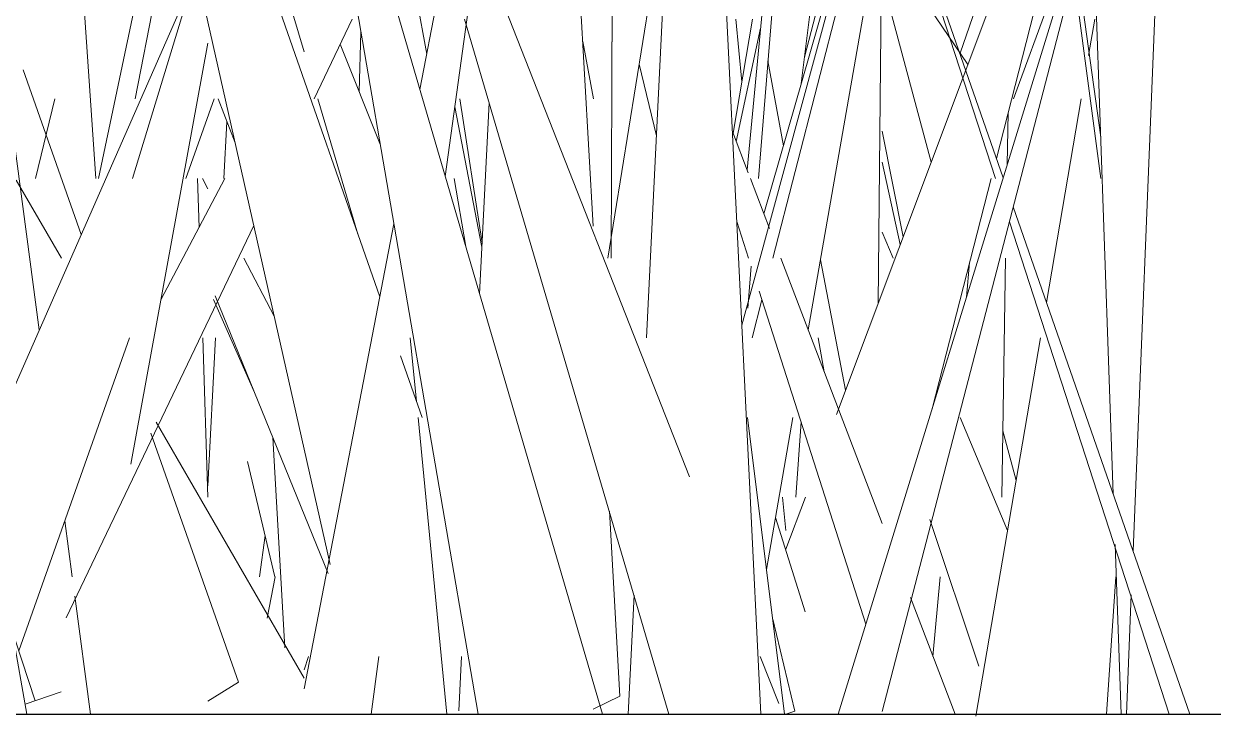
# Model space of a CAD drawing. Header units: millimetres. Extents: x -9575 to 27274, y -4387 to 11354.
# Drawn here: x -5806.06 to -5764.85, y 3047.92 to 3071.91 of the extents above; entities that cross this region are included whole.
import ezdxf

# ---------------------------------------------------------------- set-up
doc = ezdxf.new("R2010")
doc.units = ezdxf.units.MM
doc.layers.add('G-IMPT', color=8, linetype='Continuous', lineweight=9)

# ---------------------------------------------------------------- blocks, each defined once
blk = doc.blocks.new('Grass Array - 25_dwg-V50-North')
at = {"layer": 'G-IMPT'}
for p, q in [((-5781.001, 3066.851), (-5777.937, 3099.068)), ((-5803.566, 3066.547), (-5805.734, 3098.359)), ((-5781.179, 3061.463), (-5771.284, 3097.941)), ((-5765.892, 3096.321), (-5767.629, 3053.655)), ((-5780.519, 3048), (-5782.827, 3095.105)), ((-5795.447, 3053.179), (-5804.465, 3093.226)), ((-5792.336, 3069.629), (-5787.798, 3093.117)), ((-5785.706, 3063.788), (-5785.593, 3091.076)), ((-5778.7, 3089.783), (-5780.609, 3066.547)), ((-5809.165, 3088.618), (-5805.522, 3061.309)), ((-5773.599, 3088.988), (-5780.113, 3063.788)), ((-5786.331, 3064.893), (-5787.517, 3085.859)), ((-5801.703, 3085.316), (-5793.722, 3062.455)), ((-5788.903, 3085.11), (-5791.457, 3066.622)), ((-5790.315, 3048), (-5796.468, 3083.759)), ((-5779.121, 3069.841), (-5777.506, 3083.1)), ((-5780.419, 3065.33), (-5775.384, 3082.828)), ((-5770.092, 3079.188), (-5777.903, 3058.38)), ((-5776.314, 3048.087), (-5768.197, 3079.359)), ((-5775.911, 3078.343), (-5778.88, 3061.307)), ((-5772.395, 3066.547), (-5776.138, 3078.077)), ((-5801.139, 3077.582), (-5803.472, 3066.547)), ((-5785.681, 3069.744), (-5785.649, 3077.582)), ((-5783.678, 3077.582), (-5784.482, 3061.029)), ((-5794.621, 3077.443), (-5786.008, 3047.989)), ((-5805.953, 3048), (-5811.046, 3076.657)), ((-5802.203, 3069.306), (-5800.753, 3076.74)), ((-5772.364, 3067.244), (-5770.037, 3076.31)), ((-5793.009, 3075.91), (-5792.099, 3070.855)), ((-5776.458, 3062.228), (-5776.321, 3075.992)), ((-5768.311, 3055.613), (-5769.031, 3076.146)), ((-5796.347, 3070.931), (-5797.499, 3074.823)), ((-5782.992, 3056.217), (-5790.319, 3074.823)), ((-5784.041, 3074.823), (-5785.821, 3063.788)), ((-5776.18, 3074.666), (-5773.352, 3070.502)), ((-5771.768, 3069.306), (-5769.815, 3074.63)), ((-5779.011, 3070.746), (-5778.034, 3074.559)), ((-5802.294, 3066.547), (-5800.089, 3073.792)), ((-5768.745, 3067.976), (-5769.581, 3074.028)), ((-5807.513, 3056.78), (-5800.21, 3073.393)), ((-5769.918, 3073.766), (-5777.84, 3048)), ((-5774.625, 3067.113), (-5776.314, 3073.441)), ((-5769.638, 3073.288), (-5768.749, 3066.547)), ((-5774.276, 3072.733), (-5772.13, 3066.572)), ((-5772.976, 3072.767), (-5773.618, 3070.894)), ((-5795.998, 3069.306), (-5794.679, 3072.065)), ((-5790.787, 3072.065), (-5783.705, 3048)), ((-5781.486, 3068.119), (-5780.815, 3072.065)), ((-5781.183, 3069.902), (-5781.395, 3072.065)), ((-5780.535, 3071.751), (-5781.377, 3067.834)), ((-5769.169, 3070.814), (-5768.956, 3072.065)), ((-5769.169, 3070.814), (-5768.956, 3072.065)), ((-5794.441, 3069.557), (-5794.378, 3071.613)), ((-5786.323, 3069.306), (-5786.693, 3071.298)), ((-5799.685, 3071.242), (-5802.35, 3056.654)), ((-5795.093, 3071.199), (-5793.706, 3067.706)), ((-5784.737, 3070.505), (-5784.142, 3068.031)), ((-5780.275, 3070.619), (-5779.742, 3067.681)), ((-5806.079, 3070.318), (-5804.072, 3064.607)), ((-5805.649, 3066.547), (-5804.98, 3069.306)), ((-5799.461, 3069.306), (-5800.439, 3066.547)), ((-5799.329, 3069.306), (-5798.735, 3067.779)), ((-5794.48, 3064.625), (-5795.866, 3069.306)), ((-5790.955, 3069.306), (-5790.179, 3064.325)), ((-5770.627, 3062.259), (-5769.426, 3069.306)), ((-5770.627, 3062.259), (-5769.426, 3069.306)), ((-5791.123, 3069.035), (-5790.186, 3064.17)), ((-5789.936, 3069.172), (-5790.267, 3062.555)), ((-5771.987, 3067.035), (-5771.957, 3068.827)), ((-5799.125, 3066.547), (-5799.021, 3068.514)), ((-5780.959, 3066.741), (-5781.508, 3068.176)), ((-5776.314, 3068.185), (-5775.597, 3064.523)), ((-5776.314, 3067.111), (-5775.696, 3064.259)), ((-5804.754, 3063.788), (-5806.318, 3066.493)), ((-5799.091, 3066.547), (-5801.31, 3062.35)), ((-5799.984, 3064.857), (-5800.038, 3066.547)), ((-5799.685, 3066.188), (-5799.872, 3066.547)), ((-5791.149, 3066.547), (-5790.746, 3064.192)), ((-5780.222, 3064.816), (-5780.884, 3066.547)), ((-5774.591, 3058.568), (-5772.543, 3066.547)), ((-5771.778, 3065.564), (-5765.658, 3048)), ((-5804.59, 3051.33), (-5798.092, 3064.924)), ((-5796.347, 3048.872), (-5793.236, 3064.974)), ((-5781.355, 3065.06), (-5780.947, 3063.788)), ((-5766.374, 3048), (-5771.911, 3065.053)), ((-5775.933, 3063.788), (-5776.314, 3064.694)), ((-5797.384, 3061.78), (-5798.432, 3063.788)), ((-5780.859, 3063.512), (-5780.978, 3062.059)), ((-5776.314, 3054.601), (-5779.829, 3063.788)), ((-5777.587, 3059.22), (-5778.458, 3063.728)), ((-5773.288, 3063.643), (-5773.401, 3062.438)), ((-5772.178, 3055.511), (-5772.041, 3063.788)), ((-5780.581, 3062.647), (-5776.883, 3051.114)), ((-5799.489, 3062.354), (-5798.063, 3059.131)), ((-5799.429, 3062.483), (-5795.511, 3052.867)), ((-5780.485, 3062.349), (-5780.827, 3061.029)), ((-5802.395, 3061.029), (-5806.235, 3050.192)), ((-5799.685, 3055.511), (-5799.861, 3061.029)), ((-5799.685, 3055.908), (-5799.415, 3061.029)), ((-5792.668, 3061.029), (-5792.453, 3058.819)), ((-5778.537, 3061.029), (-5778.324, 3059.855)), ((-5773.069, 3047.924), (-5770.836, 3061.029)), ((-5773.069, 3047.924), (-5770.836, 3061.029)), ((-5793.009, 3060.411), (-5792.261, 3058.27)), ((-5796.347, 3049.245), (-5801.473, 3058.112)), ((-5792.4, 3058.27), (-5791.4, 3048)), ((-5780.986, 3058.27), (-5779.703, 3048)), ((-5779.409, 3058.27), (-5780.327, 3053.002)), ((-5779.13, 3058.123), (-5779.305, 3055.511)), ((-5771.973, 3054.357), (-5773.616, 3058.27)), ((-5801.654, 3057.725), (-5798.623, 3049.098)), ((-5771.679, 3056.083), (-5772.14, 3057.808)), ((-5797.01, 3050.294), (-5797.432, 3057.581)), ((-5798.308, 3056.741), (-5797.356, 3052.752)), ((-5779.654, 3054.357), (-5779.768, 3055.511)), ((-5778.98, 3055.511), (-5779.654, 3053.714)), ((-5785.409, 3048.613), (-5785.772, 3055.021)), ((-5804.64, 3054.694), (-5804.381, 3052.752)), ((-5780.013, 3054.809), (-5778.984, 3051.541)), ((-5774.663, 3054.735), (-5772.976, 3049.656)), ((-5797.697, 3054.182), (-5797.897, 3052.752)), ((-5768.044, 3048), (-5768.25, 3053.877)), ((-5797.347, 3052.752), (-5797.632, 3051.314)), ((-5774.306, 3052.752), (-5774.563, 3049.993)), ((-5768.227, 3052.752), (-5768.551, 3048)), ((-5804.292, 3052.085), (-5803.747, 3048)), ((-5784.915, 3052.112), (-5785.115, 3048)), ((-5773.789, 3048), (-5775.334, 3052.04)), ((-5767.691, 3052.128), (-5767.859, 3048)), ((-5780.113, 3051.282), (-5779.346, 3048.098)), ((-5805.663, 3048.46), (-5806.361, 3050.571)), ((-5796.198, 3049.993), (-5796.347, 3049.526)), ((-5793.753, 3049.993), (-5794.028, 3048)), ((-5790.897, 3049.993), (-5790.991, 3048.113)), ((-5779.898, 3048.359), (-5780.542, 3049.993)), ((-5798.623, 3049.098), (-5799.685, 3048.441)), ((-5804.762, 3048.763), (-5806.013, 3048.336)), ((-5785.409, 3048.613), (-5786.331, 3048.163)), ((-5779.654, 3047.99), (-5779.346, 3048.098))]:
    blk.add_line(p, q, dxfattribs=at)
blk = doc.blocks.new('Grass Array - Grass Array-V52-North')
blk.add_blockref('Grass Array - 25_dwg-V50-North', (0, 0))

msp = doc.modelspace()

# ---------------------------------------------------------------- linework, layer by layer
msp.add_line((-5839.745, 3048), (-5040.568, 3048))

# ---------------------------------------------------------------- block references
msp.add_blockref('Grass Array - Grass Array-V52-North', (0, 0))

doc.saveas('drawing.dxf')
